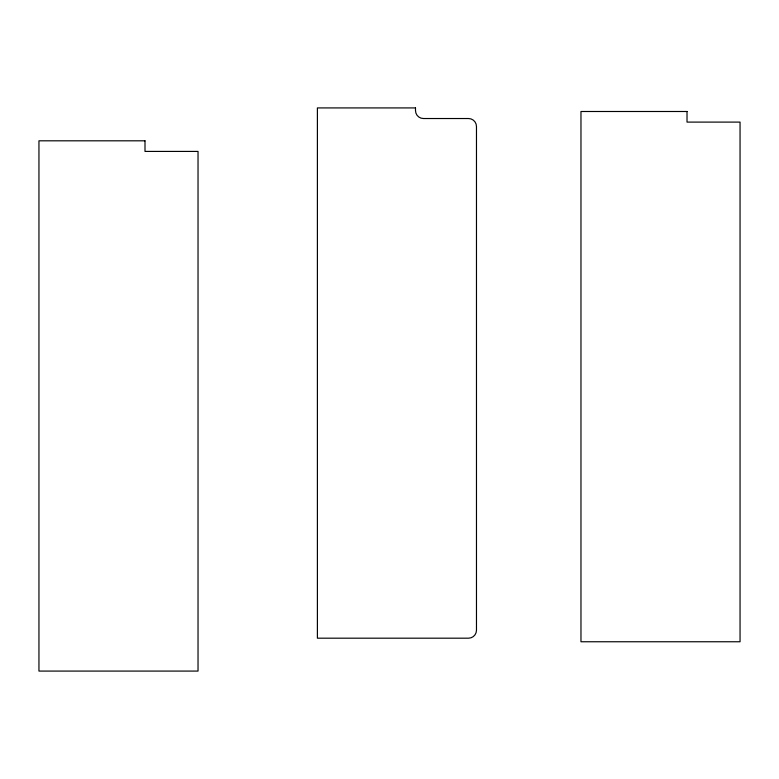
<?xml version="1.0" encoding="UTF-8"?>
<svg xmlns="http://www.w3.org/2000/svg" width="779" height="779" viewBox="0 0 779 779"><rect width="100%" height="100%" fill="white"/><g stroke="black" fill="none" stroke-linecap="round" stroke-linejoin="round"><path stroke-width="1.17" d="M415.499 107.921L317.394 107.921L317.394 638.186L468.52 638.186A7.956 7.956 0 0 0 476.475 630.23L476.475 126.48A7.956 7.956 0 0 0 468.52 118.525L423.455 118.525A7.956 7.956 0 0 1 415.499 110.569L415.499 107.921M687.02 111.494L580.968 111.494L580.968 641.76L740.05 641.76L740.05 122.099L687.02 122.099L687.02 111.494M145.001 140.814L38.95 140.814L38.95 671.079L198.032 671.079L198.032 151.418L145.001 151.418L145.001 140.814"/></g></svg>
